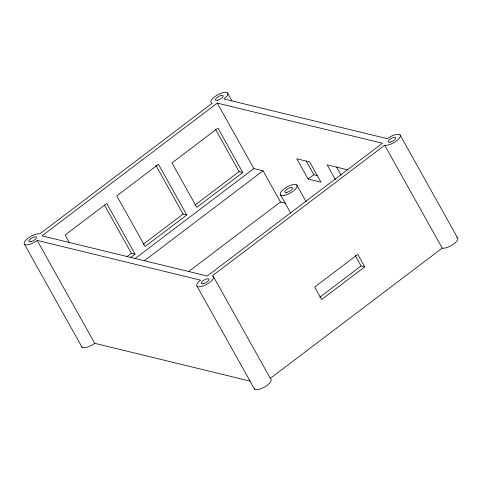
<?xml version="1.0" encoding="UTF-8"?>
<svg xmlns="http://www.w3.org/2000/svg" width="482" height="482" viewBox="0 0 482 482"><rect width="100%" height="100%" fill="white"/><g stroke="black" fill="none" stroke-linecap="round" stroke-linejoin="round"><path stroke-width="0.72" d="M217.268 103.088L42.03 235.855L207.224 276.017L382.461 143.25L217.268 103.088L253.863 168.567L263.039 170.797L280.47 201.976L285.573 203.217M126.627 256.852L131.387 253.249L135.056 254.141L130.297 257.75M143.226 244.278L183.094 214.068L186.763 214.966L145.112 246.525L116.795 195.855L158.445 164.296L186.763 214.966M194.939 205.097L239.114 171.628L242.783 172.52L196.819 207.344L171.99 162.916L217.954 128.091L242.783 172.52M135.038 258.593L253.863 168.567M144.214 260.822L263.039 170.797M308.106 179.057L320.952 182.184L309.625 161.916L296.779 158.789L308.106 179.057L313.848 174.707L317.421 175.575M188.763 271.45L280.47 201.976M384.696 145.233L212.333 275.825A9.574 3.446 -29.2 0 1 209.742 282.38A9.574 3.446 -29.2 0 1 197.969 286.706A9.574 3.446 -29.2 0 1 200.56 280.15L37.204 240.428A9.574 3.446 -29.2 0 1 25.432 244.754A9.574 3.446 -29.2 0 1 28.028 238.198A9.574 3.446 -29.2 0 1 39.795 233.872L212.164 103.281A9.574 3.446 -29.2 0 1 214.755 96.725A9.574 3.446 -29.2 0 1 226.528 92.399A9.574 3.446 -29.2 0 1 223.931 98.955L387.293 138.677A9.574 3.446 -29.2 0 1 399.06 134.351A9.574 3.446 -29.2 0 1 396.469 140.907A9.574 3.446 -29.2 0 1 384.696 145.233L442.205 248.128A9.574 3.446 -29.2 0 0 453.972 243.802A9.574 3.446 -29.2 0 0 456.568 237.246M319.789 297.255L361.084 265.968L364.754 266.859L321.663 299.509L314.692 287.037L357.789 254.388L364.754 266.859M270.438 378.262L442.205 248.128M347.884 169.869L327.109 164.82L335.358 179.581M81.609 346.365A9.574 3.446 -29.2 0 0 94.707 343.323L250.044 381.093M400.006 134.821L457.508 237.716M336.442 166.886L341.105 175.231M306.178 160.976L313.848 174.707M355.216 255.466L361.084 265.968M296.785 184.998L306.221 201.886M227.468 92.875L231.866 100.738M280.536 194.927L290.7 213.116M215.376 129.158L239.114 171.628M155.867 165.35L183.094 214.068M213.273 276.294L270.782 379.189A9.574 3.446 -29.2 0 1 264.148 387.269A9.574 3.446 -29.2 0 1 254.141 388.311M197.024 286.23L254.532 389.125M135.056 254.141L106.739 203.47L65.082 235.029L69.438 242.826M104.522 205.175L131.387 253.249M37.204 240.428L94.707 343.323M24.492 244.284L81.994 347.179M286.784 192.366A4.326 1.56 -29.2 0 0 292.514 188.137A4.326 1.56 -29.2 0 0 286.682 189.39A4.326 1.56 -29.2 0 0 286.784 192.366M284.735 195.234A9.574 3.446 -29.2 0 0 297.171 185.811A9.574 3.446 -29.2 0 0 284.073 188.848A9.574 3.446 -29.2 0 0 284.735 195.234M203.374 283.645A4.326 1.56 -29.2 0 0 209.001 279.385A4.326 1.56 -29.2 0 0 203.079 280.759A4.326 1.56 -29.2 0 0 203.374 283.645M390.107 142.172A4.326 1.56 -29.2 0 0 395.728 137.912A4.326 1.56 -29.2 0 0 389.805 139.286A4.326 1.56 -29.2 0 0 390.107 142.172M217.569 100.226A4.326 1.56 -29.2 0 0 223.19 95.966A4.326 1.56 -29.2 0 0 217.268 97.34A4.326 1.56 -29.2 0 0 217.569 100.226M30.842 241.699A4.326 1.56 -29.2 0 0 36.463 237.439A4.326 1.56 -29.2 0 0 30.541 238.813A4.326 1.56 -29.2 0 0 30.842 241.699"/></g></svg>
